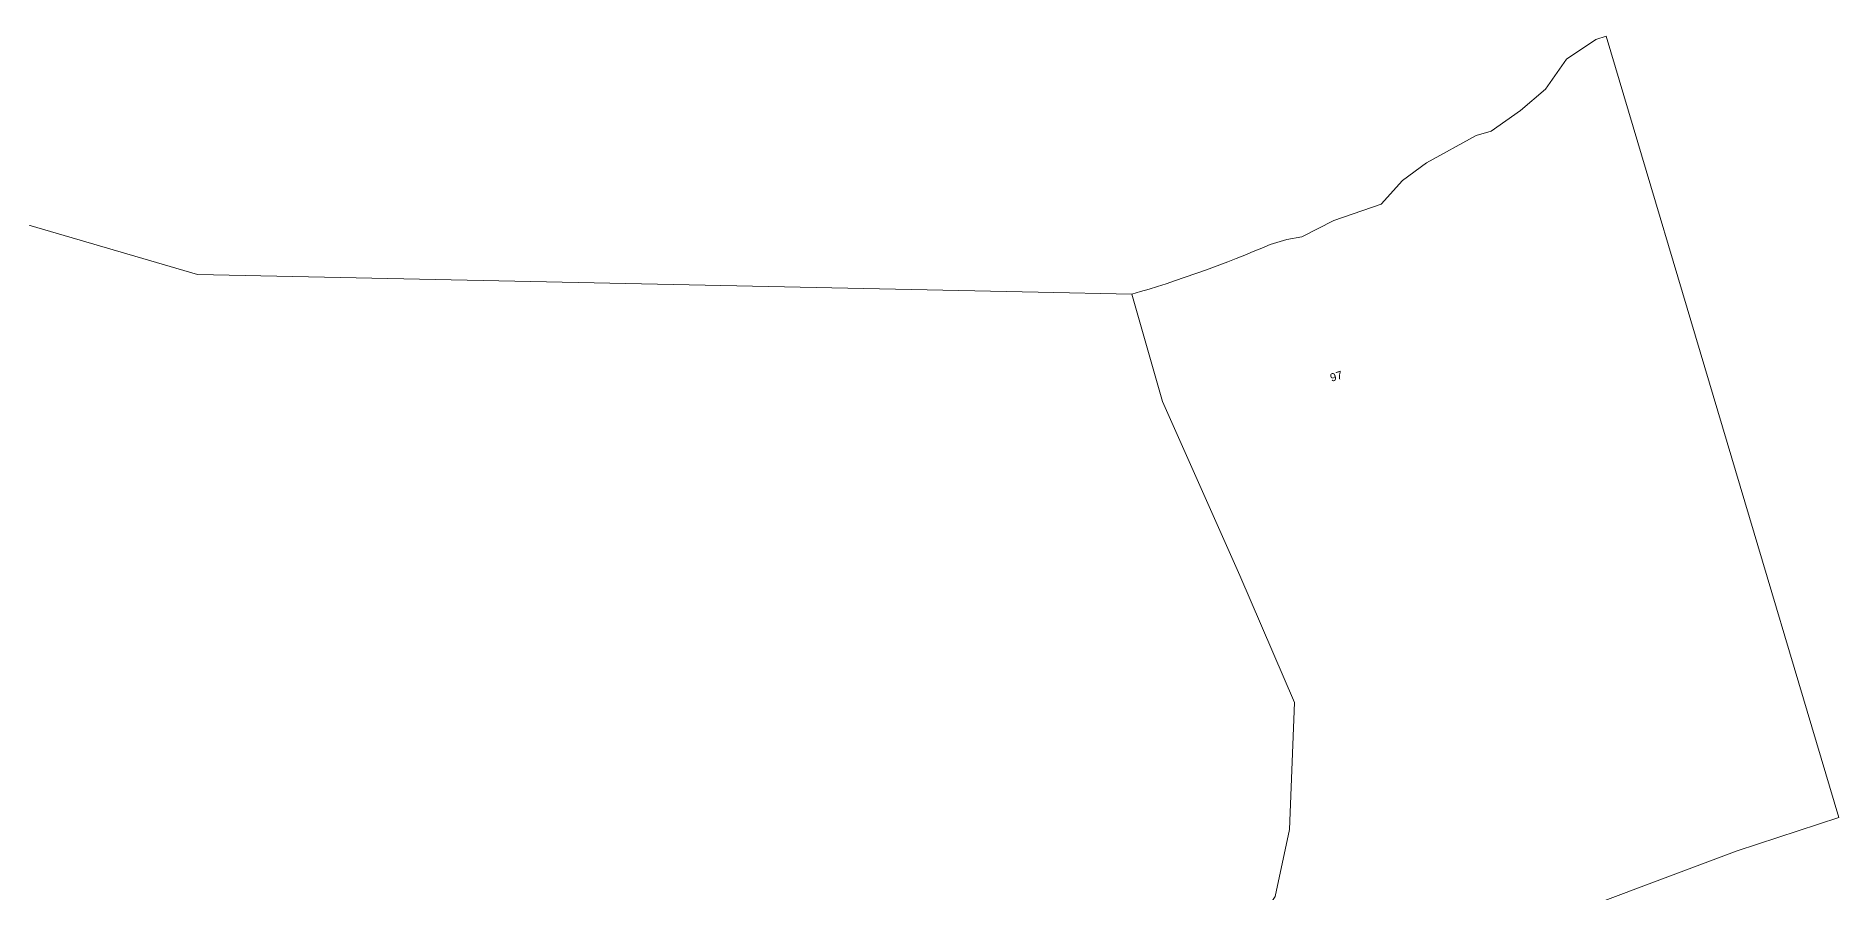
# Model space of a CAD drawing. Header units: metres. Extents: x 300847 to 302995, y 6235779 to 6237713.
# Drawn here: x 302286.1 to 302691.7, y 6237220.6 to 6237413.6 of the extents above; entities that cross this region are included whole.
import ezdxf

# ---------------------------------------------------------------- set-up
doc = ezdxf.new("R2010")
doc.units = ezdxf.units.M
doc.layers.add('Cadastre Land Parcels_SP_EXT', color=9, linetype='Continuous', lineweight=5)
doc.styles.get("Standard").update_dxf_attribs({"font": 'arial.ttf'})

msp = doc.modelspace()

# ---------------------------------------------------------------- linework, layer by layer
at = {"layer": 'Cadastre Land Parcels_SP_EXT', "linetype": 'Continuous'}
for points in [[(302619.82, 6237211.73), (302668.85, 6237230.07), (302691.73, 6237237.63), (302639.32, 6237413.56), (302637.01, 6237412.82), (302630.44, 6237408.35), (302625.68, 6237401.59), (302620.1, 6237396.77), (302613.48, 6237392.15), (302610.11, 6237391.19), (302598.92, 6237385.01), (302593.54, 6237381.02), (302588.75, 6237375.68), (302578.06, 6237372.01), (302570.91, 6237368.33), (302567.54, 6237367.76), (302563.77, 6237366.65), (302561.88, 6237365.82), (302559.97, 6237365.01), (302558.06, 6237364.22), (302556.14, 6237363.44), (302554.22, 6237362.69), (302551.85, 6237361.78), (302549.46, 6237360.91), (302547.07, 6237360.06), (302544.66, 6237359.23), (302542.25, 6237358.43), (302540.34, 6237357.8), (302538.43, 6237357.19), (302536.51, 6237356.59), (302534.59, 6237356.01), (302532.66, 6237355.43), (302532.66, 6237355.43), (302539.52, 6237331.28), (302556.91, 6237292.06), (302569.2, 6237263.46), (302568.12, 6237234.91), (302564.9, 6237219.8)], [(302277.35, 6237159.9), (302322.65, 6237167.31), (302387.57, 6237101.46), (302391.54, 6237094.17), (302391.02, 6237085.88), (302386.66, 6237079.03), (302393.83, 6237084.85), (302420.11, 6237103.84), (302437.09, 6237115.42), (302480.59, 6237142.78), (302516.33, 6237163.08), (302530.37, 6237170.69), (302555.52, 6237183.07), (302549.16, 6237196.21), (302564.9, 6237219.8), (302568.12, 6237234.91), (302569.2, 6237263.46), (302556.91, 6237292.06), (302539.52, 6237331.28), (302532.66, 6237355.43), (302532.66, 6237355.43), (302511.59, 6237355.87), (302322.45, 6237359.83), (302240.82, 6237383.71)]]:
    msp.add_lwpolyline(points, dxfattribs=at)

# ---------------------------------------------------------------- texts
at = {"layer": 'Cadastre Land Parcels_SP_EXT'}
msp.add_text('97', height=1.8, rotation=16.2233, dxfattribs=at).set_placement((302577.53, 6237335.71))

doc.saveas('drawing.dxf')
